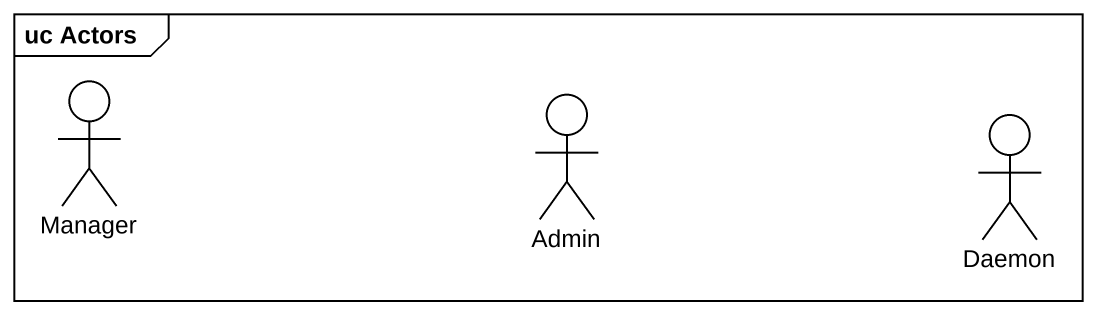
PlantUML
@startuml
mainframe uc Actors
actor Manager
actor Admin
actor Daemon
@enduml
